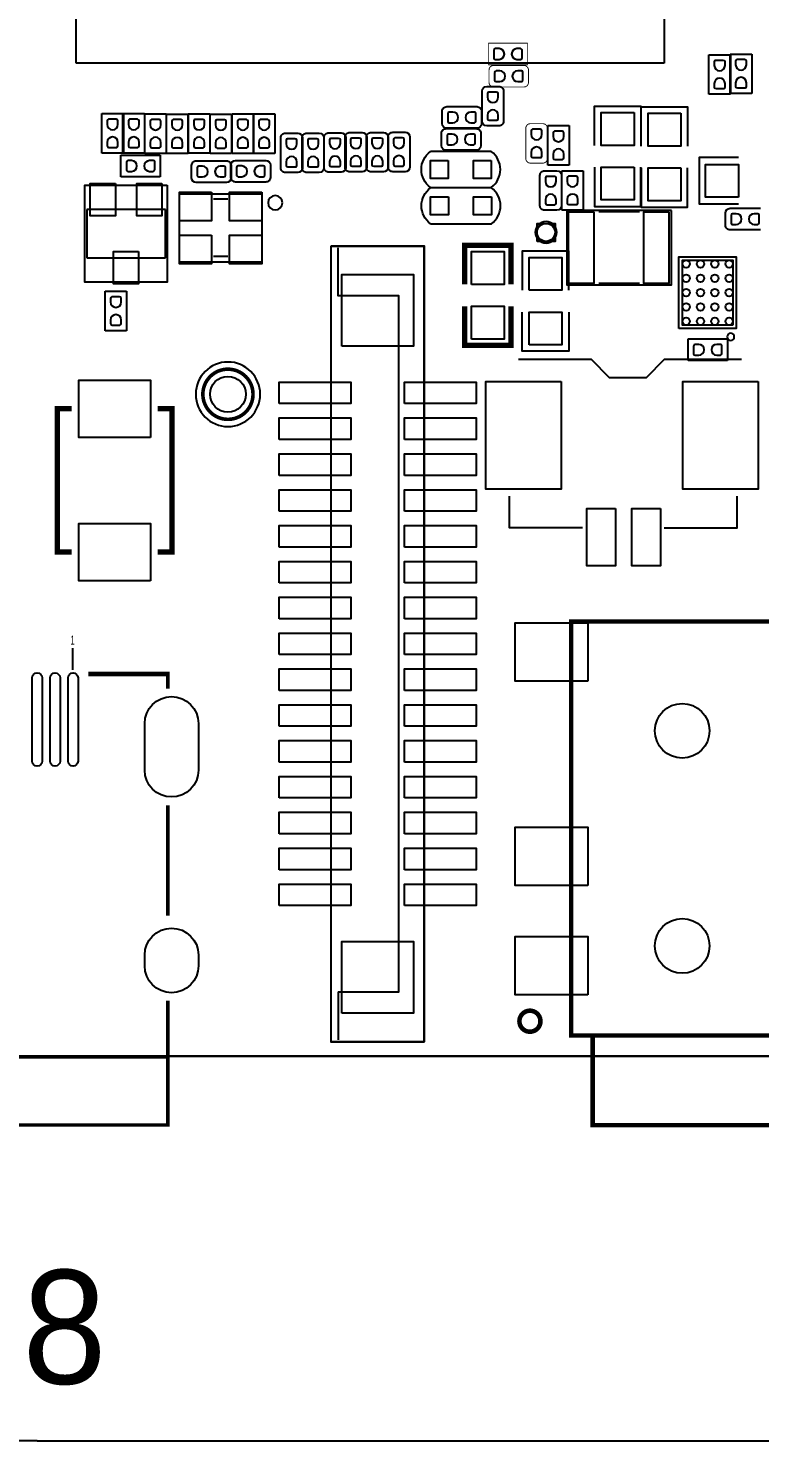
# Model space of a CAD drawing. Extents: x -27 to 80, y -24 to 59.
# Drawn here: x 27.89 to 48.3, y -22 to 17.4 of the extents above; entities that cross this region are included whole.
import ezdxf
from ezdxf.enums import TextEntityAlignment as Align

# ---------------------------------------------------------------- set-up
doc = ezdxf.new("R2010")
doc.units = 0
for name, color, linetype in [('BG_LAYOUT-TOP', 85, 'CONTINUOUS'), ('BG_OUTLINE', 1, 'CONTINUOUS'), ('PG_ASSEMBLY_TOP', 111, 'CONTINUOUS'), ('PG_SILKSCREEN_TOP', 92, 'CONTINUOUS'), ('PIN_TOP', 3, 'CONTINUOUS')]:
    doc.layers.add(name, color=color, linetype=linetype)

msp = doc.modelspace()

# ---------------------------------------------------------------- linework, layer by layer
at = {"layer": 'BG_LAYOUT-TOP'}
for points in [[(28.1432, -21.9964), (-3.860597, -21.9964)], [(28.1432, -21.9964), (54.139389, -21.9964)]]:
    msp.add_lwpolyline(points, dxfattribs=at)
at = {"layer": 'BG_OUTLINE'}
msp.add_lwpolyline([(41.17594, 44.732905), (75.607393, 44.732905, -0.414214), (77.639393, 42.700905), (77.639393, -9.23511, -0.414214), (75.607393, -11.26711), (-9.325788, -11.26711, -0.414214), (-11.357788, -9.23511), (-11.357788, -4.005275)], format="xyb", dxfattribs=at)
msp.add_lwpolyline([(41.17594, 44.732905), (-9.325788, 44.732905, 0.414214), (-11.357788, 42.700905), (-11.357788, 3.425241, 0.414214), (-10.595788, 2.663241), (-10.089947, 2.663241), (-10.089947, -3.243275), (-10.595788, -3.243275, 0.414214), (-11.357788, -4.005275), (-11.357788, -9.23511, 0.414214), (-9.325788, -11.26711), (75.607393, -11.26711, 0.414214), (77.639393, -9.23511), (77.639393, 42.700905, 0.414214), (75.607393, 44.732905)], format="xyb", close=True, dxfattribs=at)
at = {"layer": 'PG_ASSEMBLY_TOP'}
for points, const_width in [([(40.72763, 16.984751), (41.82745, 16.984751)], 0.0254), ([(40.72763, 16.384753), (40.72763, 16.984751)], 0.0254), ([(41.82745, 16.984751), (41.82745, 16.384753)], 0.0254), ([(41.82745, 16.384753), (40.72763, 16.384753)], 0.0254), ([(40.748204, 15.892551), (40.748204, 16.238753)], 0.0254), ([(40.875204, 16.365753), (41.721303, 16.365753)], 0.0254), ([(41.848303, 16.238753), (41.848303, 15.892551)], 0.0254), ([(41.721303, 15.765551), (40.875204, 15.765551)], 0.0254), ([(41.775101, 13.769086), (41.775101, 14.615185)], 0.0254), ([(41.902101, 14.742185), (42.248303, 14.742185)], 0.0254), ([(42.375303, 14.615185), (42.375303, 13.769086)], 0.0254), ([(42.248303, 13.642086), (41.902101, 13.642086)], 0.0254), ([(41.363138, 10.25779), (41.363138, 11.34999), (40.067738, 11.34999), (40.067738, 10.25779)], 0.100101), ([(41.363138, 9.64819), (41.363138, 8.55599), (40.067738, 8.55599), (40.067738, 9.64819)], 0.100101)]:
    msp.add_lwpolyline(points, dxfattribs=dict(at, const_width=const_width))
for points in [[(46.883549, 16.664178), (47.483547, 16.664178)], [(46.883549, 15.564358), (46.883549, 16.664178)], [(47.479433, 16.685006), (48.079431, 16.685006)], [(47.479433, 15.585186), (47.479433, 16.685006)], [(47.483547, 16.664178), (47.483547, 15.564358)], [(48.079431, 16.685006), (48.079431, 15.585186)], [(40.682647, 15.780283), (41.028849, 15.780283)], [(40.555647, 14.807184), (40.555647, 15.653283)], [(41.155849, 15.653283), (41.155849, 14.807184)], [(47.483547, 15.564358), (46.883549, 15.564358)], [(48.079431, 15.585186), (47.479433, 15.585186)], [(29.943527, 15.021535), (30.543525, 15.021535)], [(29.943527, 13.921715), (29.943527, 15.021535)], [(30.532832, 15.021535), (31.132831, 15.021535)], [(30.532832, 13.921715), (30.532832, 15.021535)], [(30.543525, 15.021535), (30.543525, 13.921715)], [(31.132831, 15.021535), (31.132831, 13.921715)], [(31.140121, 15.013889), (31.740119, 15.013889)], [(31.140121, 13.914069), (31.140121, 15.013889)], [(31.740119, 15.013889), (31.740119, 13.914069)], [(31.748501, 15.010308), (32.3485, 15.010308)], [(31.748501, 13.910488), (31.748501, 15.010308)], [(32.3485, 15.010308), (32.3485, 13.910488)], [(32.356781, 15.015693), (32.956779, 15.015693)], [(32.356781, 13.915873), (32.356781, 15.015693)], [(32.956779, 15.015693), (32.956779, 13.915873)], [(32.963079, 15.00759), (33.563077, 15.00759)], [(32.963079, 13.90777), (32.963079, 15.00759)], [(33.563077, 15.00759), (33.563077, 13.90777)], [(33.577047, 15.012137), (34.177046, 15.012137)], [(33.577047, 13.912317), (33.577047, 15.012137)], [(34.172627, 15.012162), (34.772625, 15.012162)], [(34.172627, 13.912342), (34.172627, 15.012162)], [(34.177046, 15.012137), (34.177046, 13.912317)], [(34.772625, 15.012162), (34.772625, 13.912342)], [(39.439825, 14.743405), (39.439825, 15.089607)], [(39.566825, 15.216607), (40.412924, 15.216607)], [(40.539924, 15.089607), (40.539924, 14.743405)], [(43.688762, 14.13764), (43.688762, 15.22984), (44.984162, 15.22984), (44.984162, 14.13764)], [(44.994576, 14.118361), (44.994576, 15.210561), (46.289976, 15.210561), (46.289976, 14.118361)], [(39.546759, 14.603451), (40.392858, 14.603451)], [(40.412924, 14.616405), (39.566825, 14.616405)], [(41.028849, 14.680184), (40.682647, 14.680184)], [(42.384955, 14.688541), (42.984953, 14.688541)], [(42.384955, 13.588721), (42.384955, 14.688541)], [(42.984953, 14.688541), (42.984953, 13.588721)], [(34.938183, 13.505129), (34.938183, 14.351229)], [(35.065183, 14.478229), (35.411385, 14.478229)], [(35.537115, 13.504824), (35.537115, 14.350924)], [(35.538385, 14.351229), (35.538385, 13.505129)], [(35.664115, 14.477924), (36.010317, 14.477924)], [(36.137317, 14.350924), (36.137317, 13.504824)], [(36.148823, 13.51501), (36.148823, 14.361109)], [(36.275823, 14.488109), (36.622025, 14.488109)], [(36.734217, 13.523951), (36.734217, 14.37005)], [(36.749025, 14.361109), (36.749025, 13.51501)], [(36.861217, 14.49705), (37.207419, 14.49705)], [(37.330659, 13.523951), (37.330659, 14.37005)], [(37.334419, 14.37005), (37.334419, 13.523951)], [(37.457659, 14.49705), (37.803861, 14.49705)], [(37.930861, 14.37005), (37.930861, 13.523951)], [(37.934163, 13.5287), (37.934163, 14.3748)], [(38.061163, 14.5018), (38.407365, 14.5018)], [(38.534365, 14.3748), (38.534365, 13.5287)], [(39.419759, 14.130249), (39.419759, 14.476451)], [(40.519858, 14.476451), (40.519858, 14.130249)], [(30.543525, 13.921715), (29.943527, 13.921715)], [(30.474641, 13.862558), (31.574461, 13.862558)], [(30.474641, 13.262559), (30.474641, 13.862558)], [(31.132831, 13.921715), (30.532832, 13.921715)], [(31.740119, 13.914069), (31.140121, 13.914069)], [(31.574461, 13.862558), (31.574461, 13.262559)], [(32.3485, 13.910488), (31.748501, 13.910488)], [(32.956779, 13.915873), (32.356781, 13.915873)], [(33.563077, 13.90777), (32.963079, 13.90777)], [(34.177046, 13.912317), (33.577047, 13.912317)], [(34.772625, 13.912342), (34.172627, 13.912342)], [(40.811831, 13.965809), (39.111809, 13.965809)], [(40.392858, 14.003249), (39.546759, 14.003249)], [(47.706026, 13.797026), (46.613826, 13.797026), (46.613826, 12.501626), (47.706026, 12.501626)], [(32.449008, 13.231825), (32.449008, 13.578027)], [(32.576008, 13.705027), (33.422107, 13.705027)], [(33.546999, 13.240512), (33.546999, 13.586714)], [(33.549107, 13.578027), (33.549107, 13.231825)], [(33.673999, 13.713714), (34.520099, 13.713714)], [(34.647099, 13.586714), (34.647099, 13.240512)], [(37.207419, 13.396951), (36.861217, 13.396951)], [(37.803861, 13.396951), (37.457659, 13.396951)], [(38.407365, 13.4017), (38.061163, 13.4017)], [(42.296105, 13.426643), (42.642307, 13.426643)], [(42.984953, 13.588721), (42.384955, 13.588721)], [(42.778426, 13.429717), (43.378425, 13.429717)], [(42.778426, 12.329897), (42.778426, 13.429717)], [(43.378425, 13.429717), (43.378425, 12.329897)], [(43.688762, 13.52804), (43.688762, 12.43584), (44.984162, 12.43584), (44.984162, 13.52804)], [(44.994576, 13.508761), (44.994576, 12.416561), (46.289976, 12.416561), (46.289976, 13.508761)], [(31.574461, 13.262559), (30.474641, 13.262559)], [(33.422107, 13.104825), (32.576008, 13.104825)], [(34.520099, 13.113512), (33.673999, 13.113512)], [(35.411385, 13.378129), (35.065183, 13.378129)], [(36.010317, 13.377824), (35.664115, 13.377824)], [(36.622025, 13.38801), (36.275823, 13.38801)], [(42.169105, 12.453544), (42.169105, 13.299643)], [(42.769307, 13.299643), (42.769307, 12.453544)], [(39.111809, 12.965811), (40.811831, 12.965811)], [(40.815895, 12.952095), (39.115873, 12.952095)], [(42.642307, 12.326544), (42.296105, 12.326544)], [(43.378425, 12.329897), (42.778426, 12.329897)], [(47.346108, 11.907799), (47.346108, 12.254001)], [(47.473108, 12.381001), (48.319207, 12.381001)], [(39.115873, 11.952097), (40.815895, 11.952097)], [(48.319207, 11.780799), (47.473108, 11.780799)], [(42.972279, 10.097008), (42.971974, 11.189208), (41.676574, 11.189208), (41.676371, 10.097008)], [(30.034967, 10.066782), (30.634965, 10.066782)], [(30.034967, 8.966962), (30.034967, 10.066782)], [(30.634965, 10.066782), (30.634965, 8.966962)], [(42.972279, 9.487408), (42.971974, 8.395208), (41.676574, 8.395208), (41.676371, 9.487408)], [(30.634965, 8.966962), (30.034967, 8.966962)], [(46.302625, 8.136128), (46.302625, 8.736127)], [(46.302625, 8.736127), (47.402445, 8.736127)], [(47.402445, 8.736127), (47.402445, 8.136128)], [(47.796958, 8.16483), (45.637958, 8.16483), (45.129958, 7.65683), (44.113958, 7.65683), (43.605958, 8.16483), (41.573958, 8.16483)], [(47.402445, 8.136128), (46.302625, 8.136128)], [(43.351958, 3.46583), (41.319958, 3.46583), (41.319958, 4.35483)], [(45.637958, 3.46583), (47.669958, 3.46583), (47.669958, 4.35483)], [(29.129406, -0.488696), (29.129406, 0.111303)]]:
    msp.add_lwpolyline(points, dxfattribs=at)
at = {"layer": 'PG_ASSEMBLY_TOP', "const_width": 0.0254}
for points in [[(40.748204, 16.238753, -0.414174), (40.875204, 16.365753)], [(41.721303, 16.365753, -0.414135), (41.848303, 16.238753)], [(40.875204, 15.765551, -0.414253), (40.748204, 15.892551)], [(41.848303, 15.892551, -0.414214), (41.721303, 15.765551)], [(41.775101, 14.615185, -0.414135), (41.902101, 14.742185)], [(42.248303, 14.742185, -0.414214), (42.375303, 14.615185)], [(41.902101, 13.642086, -0.414174), (41.775101, 13.769086)], [(42.375303, 13.769086, -0.414253), (42.248303, 13.642086)]]:
    msp.add_lwpolyline(points, format="xyb", dxfattribs=at)
at = {"layer": 'PG_ASSEMBLY_TOP'}
for points in [[(40.555647, 15.653283, -0.414135), (40.682647, 15.780283)], [(41.028849, 15.780283, -0.414214), (41.155849, 15.653283)], [(39.439825, 15.089607, -0.414214), (39.566825, 15.216607)], [(40.412924, 15.216607, -0.414253), (40.539924, 15.089607)], [(39.419759, 14.476451, -0.414214), (39.546759, 14.603451)], [(39.566825, 14.616405, -0.414135), (39.439825, 14.743405)], [(40.392858, 14.603451, -0.414253), (40.519858, 14.476451)], [(40.539924, 14.743405, -0.414174), (40.412924, 14.616405)], [(40.682647, 14.680184, -0.414174), (40.555647, 14.807184)], [(41.155849, 14.807184, -0.414253), (41.028849, 14.680184)], [(34.938183, 14.351229, -0.414253), (35.065183, 14.478229)], [(35.411385, 14.478229, -0.414174), (35.538385, 14.351229)], [(35.537115, 14.350924, -0.414253), (35.664115, 14.477924)], [(36.010317, 14.477924, -0.414174), (36.137317, 14.350924)], [(36.148823, 14.361109, -0.414253), (36.275823, 14.488109)], [(36.622025, 14.488109, -0.414174), (36.749025, 14.361109)], [(36.734217, 14.37005, -0.414253), (36.861217, 14.49705)], [(37.207419, 14.49705, -0.414174), (37.334419, 14.37005)], [(37.330659, 14.37005, -0.414253), (37.457659, 14.49705)], [(37.803861, 14.49705, -0.414174), (37.930861, 14.37005)], [(37.934163, 14.3748, -0.414253), (38.061163, 14.5018)], [(38.407365, 14.5018, -0.414174), (38.534365, 14.3748)], [(39.111707, 12.965913, -0.504928), (39.111707, 13.965707)], [(39.546759, 14.003249, -0.414135), (39.419759, 14.130249)], [(40.519858, 14.130249, -0.414174), (40.392858, 14.003249)], [(40.811933, 12.965913, 0.503873), (40.811933, 13.965707)], [(32.449008, 13.578027, -0.414214), (32.576008, 13.705027)], [(33.422107, 13.705027, -0.414253), (33.549107, 13.578027)], [(33.546999, 13.586714, -0.414174), (33.673999, 13.713714)], [(34.520099, 13.713714, -0.414135), (34.647099, 13.586714)], [(35.065183, 13.378129, -0.414214), (34.938183, 13.505129)], [(35.538385, 13.505129, -0.414135), (35.411385, 13.378129)], [(35.664115, 13.377824, -0.414214), (35.537115, 13.504824)], [(36.137317, 13.504824, -0.414135), (36.010317, 13.377824)], [(36.275823, 13.38801, -0.414214), (36.148823, 13.51501)], [(36.749025, 13.51501, -0.414135), (36.622025, 13.38801)], [(36.861217, 13.396951, -0.414214), (36.734217, 13.523951)], [(37.334419, 13.523951, -0.414135), (37.207419, 13.396951)], [(37.457659, 13.396951, -0.414214), (37.330659, 13.523951)], [(37.930861, 13.523951, -0.414135), (37.803861, 13.396951)], [(38.061163, 13.4017, -0.414214), (37.934163, 13.5287)], [(38.534365, 13.5287, -0.414135), (38.407365, 13.4017)], [(42.169105, 13.299643, -0.414253), (42.296105, 13.426643)], [(42.642307, 13.426643, -0.414174), (42.769307, 13.299643)], [(32.576008, 13.104825, -0.414135), (32.449008, 13.231825)], [(33.549107, 13.231825, -0.414174), (33.422107, 13.104825)], [(33.673999, 13.113512, -0.414253), (33.546999, 13.240512)], [(34.647099, 13.240512, -0.414214), (34.520099, 13.113512)], [(39.115771, 11.952199, -0.504928), (39.115771, 12.951993)], [(40.815997, 11.952199, 0.503873), (40.815997, 12.951993)], [(42.296105, 12.326544, -0.414214), (42.169105, 12.453544)], [(42.769307, 12.453544, -0.414135), (42.642307, 12.326544)], [(47.346108, 12.254001, -0.414174), (47.473108, 12.381001)], [(47.473108, 11.780799, -0.414253), (47.346108, 11.907799)], [(34.362111, 7.194296, 1), (32.562317, 7.194296, 1), (34.362111, 7.194296)]]:
    msp.add_lwpolyline(points, format="xyb", dxfattribs=at)
for points in [[(31.770803, 13.023596), (31.770803, 10.323601), (29.470604, 10.323601), (29.470604, 13.023596)], [(34.405849, 12.782575), (34.405849, 10.882681), (32.105854, 10.882681), (32.105854, 12.782575)], [(45.839126, 12.324131), (42.918126, 12.324131), (42.918126, 10.246335), (45.839126, 10.246335)], [(42.089578, 11.459718), (42.089578, 11.95959), (42.58945, 11.95959), (42.58945, 11.459718)], [(36.339501, 11.32271), (38.929488, 11.32271), (38.929488, -10.877194), (36.339501, -10.877194)], [(47.553143, 9.125407), (46.144942, 9.125407), (46.144942, 10.933303), (47.553143, 10.933303)]]:
    msp.add_lwpolyline(points, close=True, dxfattribs=at)
at = {"layer": 'PG_SILKSCREEN_TOP'}
for points in [[(29.231107, 16.428923), (29.231107, 33.929523)], [(45.630821, 33.929523), (45.630821, 16.428923)], [(45.630821, 16.428923), (29.231107, 16.428923)], [(43.688762, 14.13764), (43.688762, 15.22984), (44.984162, 15.22984), (44.984162, 14.13764)], [(44.994576, 14.118361), (44.994576, 15.210561), (46.289976, 15.210561), (46.289976, 14.118361)], [(40.811831, 13.965809), (39.111809, 13.965809)], [(47.706026, 13.797026), (46.613826, 13.797026), (46.613826, 12.501626), (47.706026, 12.501626)], [(43.688762, 13.52804), (43.688762, 12.43584), (44.984162, 12.43584), (44.984162, 13.52804)], [(44.994576, 13.508761), (44.994576, 12.416561), (46.289976, 12.416561), (46.289976, 13.508761)], [(33.455864, 12.63269), (33.055865, 12.63269)], [(39.111809, 12.965811), (40.811831, 12.965811)], [(40.815895, 12.952095), (39.115873, 12.952095)], [(29.520591, 12.348515), (29.520591, 10.998708)], [(31.72079, 12.348515), (29.520591, 12.348515)], [(31.72079, 10.998708), (31.72079, 12.348515)], [(44.947637, 12.286031), (43.809641, 12.286031)], [(39.115873, 11.952097), (40.815895, 11.952097)], [(33.455864, 11.03249), (33.055865, 11.03249)], [(36.339501, 11.332896), (38.939394, 11.332896), (38.939394, -10.867212), (36.339501, -10.867212), (36.339501, 11.332896)], [(36.539399, -9.477096), (38.229489, -9.477096), (38.229489, 9.942805), (36.539399, 9.942805), (36.539399, 11.282909)], [(42.972279, 10.097008), (42.971974, 11.189208), (41.676574, 11.189208), (41.676371, 10.097008)], [(29.520591, 10.998708), (31.72079, 10.998708)], [(46.049159, 9.029929), (46.049159, 11.029925), (47.649155, 11.029925), (47.649155, 9.029929), (46.049159, 9.029929)], [(44.947637, 10.284435), (43.809641, 10.284435)], [(42.972279, 9.487408), (42.971974, 8.395208), (41.676574, 8.395208), (41.676371, 9.487408)], [(47.796958, 8.16483), (45.637958, 8.16483), (45.129958, 7.65683), (44.113958, 7.65683), (43.605958, 8.16483), (41.573958, 8.16483)], [(43.351958, 3.46583), (41.319958, 3.46583), (41.319958, 4.35483)], [(45.637958, 3.46583), (47.669958, 3.46583), (47.669958, 4.35483)], [(36.539399, -9.477096), (36.539399, -10.8172)]]:
    msp.add_lwpolyline(points, dxfattribs=at)
for points, format in [([(39.111707, 12.965913, -0.504928), (39.111707, 13.965707)], "xyb"), ([(40.811933, 12.965913, 0.503873), (40.811933, 13.965707)], "xyb"), ([(34.981921, 12.535687, 1), (34.582075, 12.535687, 1), (34.981921, 12.535687)], "xyb"), ([(39.115771, 11.952199, -0.504928), (39.115771, 12.951993)], "xyb"), ([(40.815997, 11.952199, 0.503873), (40.815997, 12.951993)], "xyb"), ([(42.639488, 11.709654, 1), (42.03954, 11.709654, 1), (42.639488, 11.709654)], "xyb"), ([(47.592234, 8.796528, 1), (47.392082, 8.796528, 1), (47.592234, 8.796528)], "xyb"), ([(29.567505, -0.607289, 0.127, 0.127, 0), (31.783909, -0.607289, 0.100101, 0.100101, 0), (31.783909, -1.013181, 0.100101, 0.100101, 0)], "xyseb")]:
    msp.add_lwpolyline(points, format=format, dxfattribs=at)
for points, const_width in [([(41.363138, 10.25779), (41.363138, 11.34999), (40.067738, 11.34999), (40.067738, 10.25779)], 0.150089), ([(41.363138, 9.64819), (41.363138, 8.55599), (40.067738, 8.55599), (40.067738, 9.64819)], 0.150089), ([(29.097732, 2.79146), (28.697733, 2.79146), (28.697733, 6.791452), (29.097732, 6.791452)], 0.150089), ([(31.497524, 2.79146), (31.897523, 2.79146), (31.897523, 6.791452), (31.497524, 6.791452)], 0.150089), ([(48.639298, -10.693756), (43.639511, -10.693756), (43.639511, -13.193751), (48.639298, -13.193751), (48.639298, -10.693756), (49.339398, -10.693756), (49.339398, 0.856259), (43.039411, 0.856259), (43.039411, -10.693756), (43.639511, -10.693756)], 0.127), ([(31.783909, -4.27068), (31.783909, -7.346188)], 0.100101), ([(31.783909, -9.719996), (31.783909, -11.288598), (17.381804, -11.288598), (17.381804, -9.693885)], 0.100101), ([(31.783909, -11.288598), (31.783909, -13.188594), (17.381804, -13.188594), (17.381804, -11.288598)], 0.100101)]:
    msp.add_lwpolyline(points, dxfattribs=dict(at, const_width=const_width))
for points, const_width in [([(34.162213, 7.194296, 1), (32.762215, 7.194296, 1), (34.162213, 7.194296)], 0.100101), ([(42.18272, -10.293756, 0.999988), (41.596081, -10.293731, 1.000012), (42.18272, -10.293756)], 0.127)]:
    msp.add_lwpolyline(points, format="xyb", dxfattribs=dict(at, const_width=const_width))
at = {"layer": 'PIN_TOP'}
for points in [[(41.027401, 16.834841), (40.925801, 16.834841, 0.376179), (40.883307, 16.786352), (40.883307, 16.570452, 0.366061), (40.925801, 16.534663), (41.027401, 16.534663, 0.999182)], [(41.527679, 16.534663), (41.629279, 16.534663, 0.376179), (41.671773, 16.583152), (41.671773, 16.799052, 0.366061), (41.629279, 16.834841), (41.527679, 16.834841, 0.999182)], [(41.047975, 16.215843), (40.946375, 16.215843, 0.376179), (40.903881, 16.167354), (40.903881, 15.951454, 0.366061), (40.946375, 15.915665), (41.047975, 15.915665, 0.999182)], [(41.548253, 15.915665), (41.649853, 15.915665, 0.376179), (41.692347, 15.964154), (41.692347, 16.180054, 0.366061), (41.649853, 16.215843), (41.548253, 16.215843, 0.999182)], [(47.333637, 16.364407), (47.333637, 16.466007, 0.376179), (47.285148, 16.508501), (47.069248, 16.508501, 0.366061), (47.033459, 16.466007), (47.033459, 16.364407, 0.999182)], [(47.929521, 16.385235), (47.929521, 16.486835, 0.376179), (47.881032, 16.529329), (47.665132, 16.529329, 0.366061), (47.629343, 16.486835), (47.629343, 16.385235, 0.999182)], [(47.033459, 15.864129), (47.033459, 15.762529, 0.376179), (47.081948, 15.720035), (47.297848, 15.720035, 0.366061), (47.333637, 15.762529), (47.333637, 15.864129, 0.999182)], [(47.629343, 15.884957), (47.629343, 15.783357, 0.376179), (47.677832, 15.740863), (47.893732, 15.740863, 0.366061), (47.929521, 15.783357), (47.929521, 15.884957, 0.999182)], [(41.005735, 15.480233), (41.005735, 15.581833, 0.376179), (40.957246, 15.624327), (40.741346, 15.624327, 0.366061), (40.705557, 15.581833), (40.705557, 15.480233, 0.999182)], [(39.739875, 15.066493), (39.638275, 15.066493, 0.376179), (39.595781, 15.018004), (39.595781, 14.802104, 0.366061), (39.638275, 14.766315), (39.739875, 14.766315, 0.999182)], [(40.240153, 14.766315), (40.341753, 14.766315, 0.376179), (40.384247, 14.814804), (40.384247, 15.030704, 0.366061), (40.341753, 15.066493), (40.240153, 15.066493, 0.999182)], [(40.705557, 14.979955), (40.705557, 14.878355, 0.376179), (40.754046, 14.835861), (40.969946, 14.835861, 0.366061), (41.005735, 14.878355), (41.005735, 14.979955, 0.999182)], [(30.393615, 14.721764), (30.393615, 14.823364, 0.376179), (30.345126, 14.865858), (30.129226, 14.865858, 0.366061), (30.093437, 14.823364), (30.093437, 14.721764, 0.999182)], [(30.98292, 14.721764), (30.98292, 14.823364, 0.376179), (30.934431, 14.865858), (30.718531, 14.865858, 0.366061), (30.682743, 14.823364), (30.682743, 14.721764, 0.999182)], [(31.590209, 14.714118), (31.590209, 14.815718, 0.376179), (31.54172, 14.858213), (31.32582, 14.858213, 0.366061), (31.290031, 14.815718), (31.290031, 14.714118, 0.999182)], [(32.198589, 14.710537), (32.198589, 14.812137, 0.376179), (32.150101, 14.854631), (31.934201, 14.854631, 0.366061), (31.898412, 14.812137), (31.898412, 14.710537, 0.999182)], [(32.806869, 14.715922), (32.806869, 14.817522, 0.376179), (32.75838, 14.860016), (32.54248, 14.860016, 0.366061), (32.506691, 14.817522), (32.506691, 14.715922, 0.999182)], [(33.413167, 14.707819), (33.413167, 14.809419, 0.376179), (33.364678, 14.851913), (33.148778, 14.851913, 0.366061), (33.112989, 14.809419), (33.112989, 14.707819, 0.999182)], [(34.027135, 14.712366), (34.027135, 14.813966, 0.376179), (33.978647, 14.85646), (33.762747, 14.85646, 0.366061), (33.726958, 14.813966), (33.726958, 14.712366, 0.999182)], [(34.622715, 14.712391), (34.622715, 14.813991, 0.376179), (34.574226, 14.856485), (34.358326, 14.856485, 0.366061), (34.322537, 14.813991), (34.322537, 14.712391, 0.999182)], [(42.225189, 14.442135), (42.225189, 14.543735, 0.376179), (42.1767, 14.586229), (41.9608, 14.586229, 0.366061), (41.925011, 14.543735), (41.925011, 14.442135, 0.999182)], [(30.093437, 14.221485), (30.093437, 14.119885, 0.376179), (30.141926, 14.077391), (30.357826, 14.077391, 0.366061), (30.393615, 14.119885), (30.393615, 14.221485, 0.999182)], [(30.682743, 14.221485), (30.682743, 14.119885, 0.376179), (30.731231, 14.077391), (30.947131, 14.077391, 0.366061), (30.98292, 14.119885), (30.98292, 14.221485, 0.999182)], [(31.290031, 14.21384), (31.290031, 14.11224, 0.376179), (31.33852, 14.069746), (31.55442, 14.069746, 0.366061), (31.590209, 14.11224), (31.590209, 14.21384, 0.999182)], [(31.898412, 14.210259), (31.898412, 14.108659, 0.376179), (31.946901, 14.066164), (32.162801, 14.066164, 0.366061), (32.198589, 14.108659), (32.198589, 14.210259, 0.999182)], [(32.506691, 14.215643), (32.506691, 14.114043, 0.376179), (32.55518, 14.071549), (32.77108, 14.071549, 0.366061), (32.806869, 14.114043), (32.806869, 14.215643, 0.999182)], [(33.112989, 14.207541), (33.112989, 14.105941, 0.376179), (33.161478, 14.063447), (33.377378, 14.063447, 0.366061), (33.413167, 14.105941), (33.413167, 14.207541, 0.999182)], [(33.726958, 14.212087), (33.726958, 14.110487, 0.376179), (33.775447, 14.067993), (33.991347, 14.067993, 0.366061), (34.027135, 14.110487), (34.027135, 14.212087, 0.999182)], [(34.322537, 14.212113), (34.322537, 14.110513, 0.376179), (34.371026, 14.068019), (34.586926, 14.068019, 0.366061), (34.622715, 14.110513), (34.622715, 14.212113, 0.999182)], [(35.388474, 14.178458), (35.388474, 14.280058, 0.376179), (35.339985, 14.322552), (35.124085, 14.322552, 0.366061), (35.088297, 14.280058), (35.088297, 14.178458, 0.999182)], [(35.987406, 14.178153), (35.987406, 14.279753, 0.376179), (35.938917, 14.322247), (35.723017, 14.322247, 0.366061), (35.687229, 14.279753), (35.687229, 14.178153, 0.999182)], [(36.599114, 14.188338), (36.599114, 14.289938, 0.376179), (36.550625, 14.332433), (36.334725, 14.332433, 0.366061), (36.298937, 14.289938), (36.298937, 14.188338, 0.999182)], [(37.184508, 14.197279), (37.184508, 14.298879, 0.376179), (37.136019, 14.341373), (36.920119, 14.341373, 0.366061), (36.884331, 14.298879), (36.884331, 14.197279, 0.999182)], [(37.780951, 14.197279), (37.780951, 14.298879, 0.376179), (37.732462, 14.341373), (37.516562, 14.341373, 0.366061), (37.480773, 14.298879), (37.480773, 14.197279, 0.999182)], [(38.384455, 14.202029), (38.384455, 14.303629, 0.376179), (38.335966, 14.346123), (38.120066, 14.346123, 0.366061), (38.084277, 14.303629), (38.084277, 14.202029, 0.999182)], [(39.719809, 14.453337), (39.618209, 14.453337, 0.376179), (39.575715, 14.404848), (39.575715, 14.188948, 0.366061), (39.618209, 14.153159), (39.719809, 14.153159, 0.999182)], [(40.220087, 14.153159), (40.321687, 14.153159, 0.376179), (40.364181, 14.201648), (40.364181, 14.417548, 0.366061), (40.321687, 14.453337), (40.220087, 14.453337, 0.999182)], [(42.835043, 14.38877), (42.835043, 14.49037, 0.376179), (42.786554, 14.532864), (42.570654, 14.532864, 0.366061), (42.534865, 14.49037), (42.534865, 14.38877, 0.999182)], [(35.088297, 13.678179), (35.088297, 13.576579, 0.376179), (35.136785, 13.534085), (35.352685, 13.534085, 0.366061), (35.388474, 13.576579), (35.388474, 13.678179, 0.999182)], [(35.687229, 13.677875), (35.687229, 13.576275, 0.376179), (35.735717, 13.53378), (35.951617, 13.53378, 0.366061), (35.987406, 13.576275), (35.987406, 13.677875, 0.999182)], [(36.298937, 13.68806), (36.298937, 13.58646, 0.376179), (36.347425, 13.543966), (36.563325, 13.543966, 0.366061), (36.599114, 13.58646), (36.599114, 13.68806, 0.999182)], [(36.884331, 13.697001), (36.884331, 13.595401, 0.376179), (36.932819, 13.552907), (37.148719, 13.552907, 0.366061), (37.184508, 13.595401), (37.184508, 13.697001, 0.999182)], [(37.480773, 13.697001), (37.480773, 13.595401, 0.376179), (37.529262, 13.552907), (37.745162, 13.552907, 0.366061), (37.780951, 13.595401), (37.780951, 13.697001, 0.999182)], [(38.084277, 13.701751), (38.084277, 13.600151, 0.376179), (38.132766, 13.557656), (38.348666, 13.557656, 0.366061), (38.384455, 13.600151), (38.384455, 13.701751, 0.999182)], [(41.925011, 13.941857), (41.925011, 13.840257, 0.376179), (41.9735, 13.797763), (42.1894, 13.797763, 0.366061), (42.225189, 13.840257), (42.225189, 13.941857, 0.999182)], [(42.534865, 13.888491), (42.534865, 13.786891, 0.376179), (42.583354, 13.744397), (42.799254, 13.744397, 0.366061), (42.835043, 13.786891), (42.835043, 13.888491, 0.999182)], [(30.774411, 13.712647), (30.672811, 13.712647, 0.376179), (30.630317, 13.664159), (30.630317, 13.448259, 0.366061), (30.672811, 13.41247), (30.774411, 13.41247, 0.999182)], [(31.27469, 13.41247), (31.37629, 13.41247, 0.376179), (31.418784, 13.460959), (31.418784, 13.676859, 0.366061), (31.37629, 13.712647), (31.27469, 13.712647, 0.999182)], [(32.749058, 13.554913), (32.647458, 13.554913, 0.376179), (32.604964, 13.506425), (32.604964, 13.290525, 0.366061), (32.647458, 13.254736), (32.749058, 13.254736, 0.999182)], [(33.249337, 13.254736), (33.350937, 13.254736, 0.376179), (33.393431, 13.303225), (33.393431, 13.519125, 0.366061), (33.350937, 13.554913), (33.249337, 13.554913, 0.999182)], [(33.84677, 13.563803), (33.74517, 13.563803, 0.376179), (33.702676, 13.515315), (33.702676, 13.299415, 0.366061), (33.74517, 13.263626), (33.84677, 13.263626, 0.999182)], [(34.347048, 13.263626), (34.448648, 13.263626, 0.376179), (34.491143, 13.312115), (34.491143, 13.528015, 0.366061), (34.448648, 13.563803), (34.347048, 13.563803, 0.999182)], [(42.619397, 13.126872), (42.619397, 13.228472, 0.376179), (42.570908, 13.270967), (42.355008, 13.270967, 0.366061), (42.319219, 13.228472), (42.319219, 13.126872, 0.999182)], [(43.228514, 13.129946), (43.228514, 13.231546, 0.376179), (43.180025, 13.27404), (42.964125, 13.27404, 0.366061), (42.928337, 13.231546), (42.928337, 13.129946, 0.999182)], [(42.319219, 12.626594), (42.319219, 12.524994, 0.376179), (42.367708, 12.4825), (42.583608, 12.4825, 0.366061), (42.619397, 12.524994), (42.619397, 12.626594, 0.999182)], [(42.928337, 12.629667), (42.928337, 12.528067, 0.376179), (42.976825, 12.485573), (43.192725, 12.485573, 0.366061), (43.228514, 12.528067), (43.228514, 12.629667, 0.999182)], [(47.645879, 12.231091), (47.544279, 12.231091, 0.376179), (47.501785, 12.182602), (47.501785, 11.966702, 0.366061), (47.544279, 11.930913), (47.645879, 11.930913, 0.999182)], [(48.146157, 11.930913), (48.247757, 11.930913, 0.376179), (48.290251, 11.979402), (48.290251, 12.195302, 0.366061), (48.247757, 12.231091), (48.146157, 12.231091, 0.999182)], [(30.485055, 9.767011), (30.485055, 9.868611, 0.376179), (30.436566, 9.911105), (30.220666, 9.911105, 0.366061), (30.184877, 9.868611), (30.184877, 9.767011, 0.999182)], [(30.184877, 9.266733), (30.184877, 9.165133, 0.376179), (30.233366, 9.122639), (30.449266, 9.122639, 0.366061), (30.485055, 9.165133), (30.485055, 9.266733, 0.999182)], [(46.602396, 8.586216), (46.500796, 8.586216, 0.376179), (46.458302, 8.537727), (46.458302, 8.321827, 0.366061), (46.500796, 8.286039), (46.602396, 8.286039, 0.999182)], [(47.102674, 8.286039), (47.204274, 8.286039, 0.376179), (47.246769, 8.334527), (47.246769, 8.550427, 0.366061), (47.204274, 8.586216), (47.102674, 8.586216, 0.999182)], [(28.279496, -0.718591), (28.279496, -3.038577, -1), (27.999487, -3.038577), (27.999487, -0.718591, -1)], [(28.779394, -0.718591), (28.779394, -3.038577, -1), (28.499384, -3.038577), (28.499384, -0.718591, -1)], [(29.279291, -0.718591), (29.279291, -3.038577, -1), (28.999282, -3.038577), (28.999282, -0.718591, -1)], [(32.639292, -1.988477), (32.639292, -3.288475, -1), (31.139295, -3.288475), (31.139295, -1.988477, -1)], [(32.639292, -8.448586), (32.639292, -8.748585, -1), (31.139295, -8.748585), (31.139295, -8.448586, -1)]]:
    msp.add_lwpolyline(points, format="xyb", close=True, dxfattribs=at)
for points in [[(44.793662, 15.05204), (44.793662, 14.13764), (43.879262, 14.13764), (43.879262, 15.05204)], [(46.099476, 15.032761), (46.099476, 14.118361), (45.185076, 14.118361), (45.185076, 15.032761)], [(39.611757, 13.715746), (39.611757, 13.215874), (39.111885, 13.215874), (39.111885, 13.715746)], [(40.811755, 13.715746), (40.811755, 13.215874), (40.311883, 13.215874), (40.311883, 13.715746)], [(44.793662, 13.52804), (44.793662, 12.61364), (43.879262, 12.61364), (43.879262, 13.52804)], [(46.099476, 13.508761), (46.099476, 12.594361), (45.185076, 12.594361), (45.185076, 13.508761)], [(47.706026, 12.692126), (46.791626, 12.692126), (46.791626, 13.606526), (47.706026, 13.606526)], [(30.320678, 13.07357), (30.320678, 12.173674), (29.62068, 12.173674), (29.62068, 13.07357)], [(31.620701, 13.07357), (31.620701, 12.173674), (30.920703, 12.173674), (30.920703, 13.07357)], [(33.005916, 12.83335), (33.005916, 12.03325), (32.106019, 12.03325), (32.106019, 12.83335)], [(34.40571, 12.83335), (34.40571, 12.03325), (33.505813, 12.03325), (33.505813, 12.83335)], [(39.615821, 12.702032), (39.615821, 12.20216), (39.115949, 12.20216), (39.115949, 12.702032)], [(40.815819, 12.702032), (40.815819, 12.20216), (40.315947, 12.20216), (40.315947, 12.702032)], [(43.669941, 12.284723), (43.669941, 10.285717), (42.968951, 10.285717), (42.968951, 12.284723)], [(45.76793, 12.284723), (45.76793, 10.285717), (45.066941, 10.285717), (45.066941, 12.284723)], [(33.005916, 11.63193), (33.005916, 10.83183), (32.106019, 10.83183), (32.106019, 11.63193)], [(34.40571, 11.63193), (34.40571, 10.83183), (33.505813, 10.83183), (33.505813, 11.63193)], [(30.97069, 11.173549), (30.97069, 10.273652), (30.270691, 10.273652), (30.270691, 11.173549)], [(40.258238, 10.25779), (40.258238, 11.17219), (41.172638, 11.17219), (41.172638, 10.25779)], [(41.867074, 10.097008), (41.867074, 11.011408), (42.781474, 11.011408), (42.781474, 10.097008)], [(36.639881, 8.533384), (36.639881, 10.532389), (38.638886, 10.532389), (38.638886, 8.533384)], [(40.258238, 8.73379), (40.258238, 9.64819), (41.172638, 9.64819), (41.172638, 8.73379)], [(41.867074, 8.573008), (41.867074, 9.487408), (42.781474, 9.487408), (42.781474, 8.573008)], [(31.297626, 5.991504), (29.29763, 5.991504), (29.29763, 7.5914), (31.297626, 7.5914)], [(34.889288, 6.932955), (34.889288, 7.532853), (36.889284, 7.532853), (36.889284, 6.932955)], [(38.389509, 6.932955), (38.389509, 7.532853), (40.389505, 7.532853), (40.389505, 6.932955)], [(42.759897, 7.546721), (42.759897, 4.546727), (40.659799, 4.546727), (40.659799, 7.546721)], [(48.260013, 7.546721), (48.260013, 4.546727), (46.159915, 4.546727), (46.159915, 7.546721)], [(34.889288, 5.932932), (34.889288, 6.532829), (36.889284, 6.532829), (36.889284, 5.932932)], [(38.389509, 5.932932), (38.389509, 6.532829), (40.389505, 6.532829), (40.389505, 5.932932)], [(34.889288, 4.932934), (34.889288, 5.532831), (36.889284, 5.532831), (36.889284, 4.932934)], [(38.389509, 4.932934), (38.389509, 5.532831), (40.389505, 5.532831), (40.389505, 4.932934)], [(34.889288, 3.932936), (34.889288, 4.532833), (36.889284, 4.532833), (36.889284, 3.932936)], [(38.389509, 3.932936), (38.389509, 4.532833), (40.389505, 4.532833), (40.389505, 3.932936)], [(44.280099, 4.01193), (44.280099, 2.41173), (43.479999, 2.41173), (43.479999, 4.01193)], [(45.530008, 4.01193), (45.530008, 2.41173), (44.729908, 2.41173), (44.729908, 4.01193)], [(31.297626, 1.991512), (29.29763, 1.991512), (29.29763, 3.591408), (31.297626, 3.591408)], [(34.889288, 2.932938), (34.889288, 3.532835), (36.889284, 3.532835), (36.889284, 2.932938)], [(38.389509, 2.932938), (38.389509, 3.532835), (40.389505, 3.532835), (40.389505, 2.932938)], [(34.889288, 1.93294), (34.889288, 2.532837), (36.889284, 2.532837), (36.889284, 1.93294)], [(38.389509, 1.93294), (38.389509, 2.532837), (40.389505, 2.532837), (40.389505, 1.93294)], [(34.889288, 0.932942), (34.889288, 1.532839), (36.889284, 1.532839), (36.889284, 0.932942)], [(38.389509, 0.932942), (38.389509, 1.532839), (40.389505, 1.532839), (40.389505, 0.932942)], [(43.505399, -0.806552), (41.473399, -0.806552), (41.473399, 0.819048), (43.505399, 0.819048)], [(34.889288, -0.067056), (34.889288, 0.532841), (36.889284, 0.532841), (36.889284, -0.067056)], [(38.389509, -0.067056), (38.389509, 0.532841), (40.389505, 0.532841), (40.389505, -0.067056)], [(34.889288, -1.067054), (34.889288, -0.467157), (36.889284, -0.467157), (36.889284, -1.067054)], [(38.389509, -1.067054), (38.389509, -0.467157), (40.389505, -0.467157), (40.389505, -1.067054)], [(34.889288, -2.067052), (34.889288, -1.467155), (36.889284, -1.467155), (36.889284, -2.067052)], [(38.389509, -2.067052), (38.389509, -1.467155), (40.389505, -1.467155), (40.389505, -2.067052)], [(34.889288, -3.06705), (34.889288, -2.467153), (36.889284, -2.467153), (36.889284, -3.06705)], [(38.389509, -3.06705), (38.389509, -2.467153), (40.389505, -2.467153), (40.389505, -3.06705)], [(34.889288, -4.067048), (34.889288, -3.467151), (36.889284, -3.467151), (36.889284, -4.067048)], [(38.389509, -4.067048), (38.389509, -3.467151), (40.389505, -3.467151), (40.389505, -4.067048)], [(34.889288, -5.067046), (34.889288, -4.467149), (36.889284, -4.467149), (36.889284, -5.067046)], [(38.389509, -5.067046), (38.389509, -4.467149), (40.389505, -4.467149), (40.389505, -5.067046)], [(43.505399, -6.50654), (41.473399, -6.50654), (41.473399, -4.88094), (43.505399, -4.88094)], [(34.889288, -6.067044), (34.889288, -5.467147), (36.889284, -5.467147), (36.889284, -6.067044)], [(38.389509, -6.067044), (38.389509, -5.467147), (40.389505, -5.467147), (40.389505, -6.067044)], [(34.889288, -7.067067), (34.889288, -6.46717), (36.889284, -6.46717), (36.889284, -7.067067)], [(38.389509, -7.067067), (38.389509, -6.46717), (40.389505, -6.46717), (40.389505, -7.067067)], [(36.639881, -10.06663), (36.639881, -8.067624), (38.638886, -8.067624), (38.638886, -10.06663)], [(43.505399, -9.556547), (41.473399, -9.556547), (41.473399, -7.930947), (43.505399, -7.930947)]]:
    msp.add_lwpolyline(points, close=True, dxfattribs=at)
for centre, radius in [((42.339514, 11.709654), 0.25005), ((46.249158, 10.829519), 0.104), ((46.649157, 10.829519), 0.104), ((47.048953, 10.829519), 0.104), ((47.448953, 10.829519), 0.104), ((46.249158, 10.429418), 0.104), ((46.649157, 10.429418), 0.104), ((47.048953, 10.429418), 0.104), ((47.448953, 10.429418), 0.104), ((46.249158, 10.029419), 0.104), ((46.649157, 10.029419), 0.104), ((47.048953, 10.029419), 0.104), ((47.448953, 10.029419), 0.104), ((46.249158, 9.629419), 0.104), ((46.649157, 9.629419), 0.104), ((47.048953, 9.629419), 0.104), ((47.448953, 9.629419), 0.104), ((46.249158, 9.229319), 0.104), ((46.649157, 9.229319), 0.104), ((47.048953, 9.229319), 0.104), ((47.448953, 9.229319), 0.104), ((33.462214, 7.194296), 0.499999), ((46.139405, -2.193747), 0.762), ((46.139405, -8.193735), 0.762)]:
    msp.add_circle(centre, radius, dxfattribs=at)

# ---------------------------------------------------------------- texts
at = {"layer": 'BG_LAYOUT-TOP', "width": 0.992}
msp.add_text('58', height=3.175, dxfattribs=at).set_placement((25.3873, -20.4089))
at = {"layer": 'PG_ASSEMBLY_TOP', "width": 0.6}
msp.add_text('1', height=0.254, dxfattribs=at).set_placement((29.129406, 0.211303), align=Align.CENTER)

doc.saveas('drawing.dxf')
